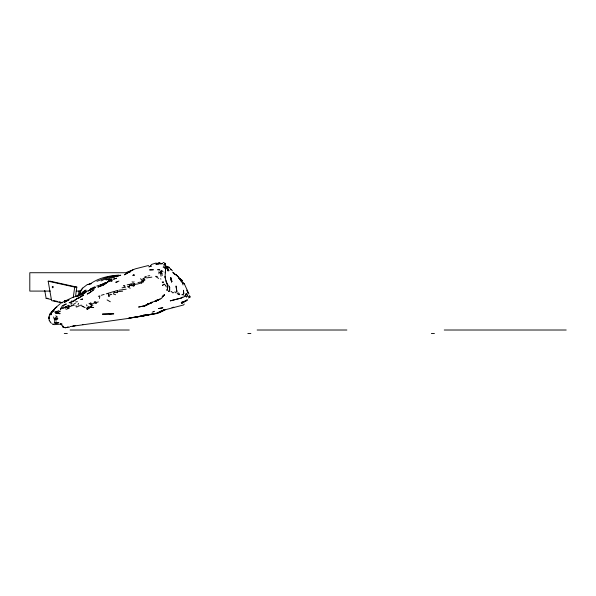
<?xml version="1.0" encoding="UTF-8"?>
<svg xmlns="http://www.w3.org/2000/svg" width="596" height="596" viewBox="0 0 596 596"><rect width="100%" height="100%" fill="white"/><g stroke="black" fill="none" stroke-linecap="round" stroke-linejoin="round"><path stroke-width="0.89" d="M86.39 308.058L87.292 309.451L89.713 307.774L89.623 307.014M114.32 292.45L117.338 292.651L117.367 290.572L115.095 291.153L114.238 291.965L113.486 293.999L115.594 294.729M63.988 327.39L63.049 327.159L63.079 326.116L63.988 327.39L64.83 327.495M165.219 272.886L165.643 268.61L165.144 275.3L165.487 278.794L164.921 276.484L166.381 282.437L165.993 280.597M167.722 287.525L167.796 285.871M65.895 327.569L65.031 327.763L69.538 327.115M169.607 289.343L169.465 286.147L169.733 290.178L168.452 291.459L169.733 290.178M183.635 293.91L183.434 290.252L183.851 293.627M130.189 288.27L127.455 286.564L129.22 286.467L129.444 284.322L127.164 284.866M164.563 268.334L163.84 265.935M186.041 300.913L181.229 302.477L186.965 300.496L187.092 299.565M73.241 297.605L74.716 287.086L76.824 287.086L75.55 296.175M78.456 295.139L79.082 290.692M165.591 269.094L165.844 267.313M129.22 286.467L129.69 285.439L133.839 285.916L134.219 283.413L134.86 284.232L137.304 284.054L142.362 282.66M165.934 265.66L165.435 268.714L165.666 267.425M60.487 309.972L60.606 308.363L61.567 307.402L62.327 307.573L63.258 306.821L64.159 307.253L63.653 308.318L60.695 308.855M57.633 318.249L57.73 318.86L55.972 319.68L54.527 318.339L54.795 321.028M56.21 321.266L56.151 320.723M143.48 282.146L143.919 280.001L145.059 280.023L142.936 278.496L144.619 278.153M165.405 263.946L165.256 263.268M165.457 264.572L165.621 265.734L164.459 264.274M141.341 283.145L142.943 280.142L140.373 278.794M55.465 313.332L55.495 312.118L55.108 311.753L54.594 312.14M166.992 290.289L167.55 288.501L167.625 289.388L166.992 290.289L167.357 288.784M99.517 298.507L99.823 295.795M185.565 295.378L186.198 293.418L186.302 294.387M117.338 292.651L117.367 290.572M54.497 309.331C50.906 311.708 47.71 316.081 49.297 320.551M165.524 266.546L165.435 266.121M55.286 323.039L56.255 322.689L54.378 322.116L56.255 322.689M187.07 299.877L186.965 300.496M167.714 287.279L168.012 285.35L166.545 282.482M59.064 310.821L58.795 312.52L57.328 312.304L56.843 313.153L55.622 312.825M186.012 294.789L186.257 294.268M49.684 314.621L50.369 313.332M101.156 285.797L97.871 287.101L103.25 285.149L107.846 282.005M64.234 307.685L65.59 307.946L66.499 306.545L68.51 305.219L68.994 307.231L66.082 307.059M143.919 280.001L143.018 281.625L142.556 281.267M79.663 292.442L82.717 288.077L87.388 284.478M68.994 307.231L69.337 305.606M87.105 309.48L87.836 308.609M77.979 304.735L78.508 303.304M130.993 285.38L130.755 284.009L133.839 285.916L134.86 284.232M52.023 311.805L50.869 314.964L51.696 311.872L56.285 307.231M187.718 294.878L186.347 297.099L187.718 294.901M65.59 307.946L66.499 306.545L65.269 306.441M92.931 305.316L90.95 304.698L90.063 303.781L90.771 302.694L91.277 305.666M87.992 308.594L87.754 307.663L88.566 306.433M56.478 319.046L55.696 317.959L56.218 317.176M133.839 285.916L133.631 284.292L134.219 283.413M144.426 277.088L145.744 276.984L146.199 276.32M158.864 273.788L159.311 272.394L158.551 271.992M184.253 304.035L183.568 304.966L166.008 309.555L157.567 313.481L143.234 315.269L153.746 314.092L156.346 313.295M76.705 296.756L78.262 294.7M189.632 296.212L190.117 296.912L188.582 298.03M71.14 304.623L71.341 305.741L70.797 306.441L69.479 306.411M52.359 311.425L54.586 309.294M96.79 302.395L98.333 301.889M80.959 290.237L82.717 288.077M73.189 304.727L72.638 305.711L71.341 305.741M54.288 309.637L52.537 311.969L54.825 308.378L60.501 303.513M90.808 291.615L89.892 292.547L94.093 289.477M77.771 296.093L78.612 295.243M190.117 296.912L189.446 297.508L188.045 296.264M81.332 294.439L83.291 292.427L85.586 291.407L83.291 292.427L81.227 294.446L83.514 292.301L81.54 294.044M58.334 310.62L57.223 311.693L57.328 312.304M162.604 296.309L164.518 294.543L161.412 298.447L157.292 300.391L159.654 299.334M153.679 311.842L154.312 311.276L152.196 312.2M66 309.331L69.173 308.281L67.326 307.499L68.205 308.43M183.091 295.184L183.426 294.901L182.786 294.23L181.832 294.744M90.741 292.144L87.254 294.074L90.018 292.42M91.091 306.709L91.903 306.031M107.436 281.722L111.474 279.315L108.085 281.401M178.644 292.792L179.098 293.955L178.331 294.58L176.803 292.584M55.495 312.118L56.493 311.306L56.843 313.153L59.98 313.697L56.843 313.153M164.645 309.697L158.961 312.364L161.918 310.821L159.84 311.678M160.063 298.983L155.526 301.308M162.693 296.368L164.138 295.311L162.119 296.756M56.829 307.119L55.845 307.737M107.869 281.759L111.69 279.107M92.298 290.848L93.162 290.237M109.157 280.783L110.186 280.068M95.241 287.294L88.297 290.908L90.13 290.133L86.42 291.407M63.027 305.666L66.35 304.005L65.627 304.057M103.25 285.149L105.604 283.562M89.728 307.529L91.195 306.538M126.724 273.385L127.537 272.864L124.408 274.838L130.137 271.605L128.185 272.551M61.5 302.761L72.66 297.419L79.544 295.266M182.801 297.099L181.407 298L170.314 300.838L181.407 298L185.334 296.264M61.619 306.404L64.711 304.511M185.214 301.129L181.609 303.446L185.907 300.898M107.593 282.02L109.291 280.954L107.608 281.848M116.294 282.333L118.917 281.044M106.11 282.534L103.175 283.949L105.857 282.869M91.374 288.971L89.921 289.82L92.157 287.957L95.017 286.728M81.13 294.737L85.511 292.643M90.756 283.562C99.145 277.766 109.083 275.725 119.036 275.129M161.374 311.261L161.702 311.082L157.933 312.796M95.248 287.592L90.19 290.416M157.083 300.026L154.394 301.494L157.225 300.056M162.023 310.903L156.152 313.332M133.422 269.519L130.025 271.217L135.173 268.885L148.56 265.481M67.512 327.07L68.071 326.787M84.386 293.187L82.375 294.2L86.495 291.742L85.757 291.809M84.259 293.232L79.678 295.035M72.056 303.2L70.723 303.64M106.408 279.837L110.305 278.161L114.656 277.259M100.448 284.985L105.79 282.616M96.954 281.327L108.83 276.574L118.343 275.628M151.108 303.088L147.54 303.751L151.108 303.088L145.141 305.45L152.449 302.388M159.944 311.678L164.697 309.741M101.082 280.954C106.14 278.518 111.497 276.052 117.263 276.432M162.328 310.807L164.913 309.644M162.686 310.553L165.137 309.48M106.416 282.891L103.183 284.247L105.917 283.197M131.694 270.413L128.073 271.918L130.837 271.143L126.27 272.424M80.132 295.288L80.52 295.124M92.216 288.352L90.726 288.948L92.469 288.375M159.311 272.394L161.471 271.947L161.054 270.748M96.776 286.035L103.004 284.15M77.42 301.658L75.603 302.023M98.333 296.354L99.078 296.078M151.183 264.557L155.645 263.134L160.421 263.596L158.394 263.283L156.703 263.79M75.483 296.637L78.821 295.452M134.13 281.878L132.968 282.288L132.103 281.781M101.372 295.258L104.121 294.424M157.366 263.559L160.093 263.112L158.35 263.313L159.415 263.127M161.039 276.253L160.503 273.02L161.605 272.692L162.291 275.456M73.978 303.893L75.327 303.498M115.527 282.266L117.084 281.841M151.071 302.403L155.042 301.33M106.23 293.85L113.65 291.593L114.238 291.965M144.59 315.731L149.611 314.479M70.157 326.571L129.995 318.19L149.924 314.405M141.87 316.029L143.472 315.619M153.746 314.092L128.669 318.175L147.905 314.904M109.56 279.859L111.191 279.487L105.663 279.673M82.397 324.626L82.911 324.507M148.605 314.748L150.006 314.427M73.025 326.094L75.707 325.49L73.01 326.057M55.324 323.442L58.848 322.674L54.661 323.509M142.764 316.059L153.023 313.861M160.384 263.32L158.417 263.723L159.281 263.76M122.068 287.816L125.54 287.212L123.365 285.603L124.787 285.424M118.768 290.252L126.188 289.172M171.998 307.529L173.794 307.171M146.333 315.344L137.244 317.042M137.974 282.526L141.692 281.953M109.239 279.844L112.1 279.375M147.942 275.948L149.752 275.643M151.868 277.118L147.093 277.848M122.649 291.176L117.673 291.712M159.512 263.626L155.861 264.184L158.611 263.834M166.887 266.896L168.929 267.142L169.339 267.962L166.887 266.896L167.662 266.785M130.755 284.009L132.595 283.77L133.631 284.292M162.395 263.559L160.272 263.79L162.432 263.782M61.939 323.993L54.683 324.641L52.761 324.202M52.612 324.038L53.141 324M80.035 305.748L78.635 305.815L78.165 306.478L76.273 307.037L76.012 305.517M141.394 280.798L142.466 280.753M44.745 290.431L46.13 298.358L48.023 298.313M167.163 266.472L168.02 267.358L166.038 266.479L167.558 266.621M125.831 272.73L29.8 272.73L29.8 291.086L50.362 291.086M62.126 302.932L51.569 300.6L48.179 281.208L50.288 281.208L76.824 287.086M76.199 291.086L80.937 291.086M54.854 319.68L55.972 319.68M70.127 330.013L129.257 330.013M257.144 330.013L346.865 330.013M444.251 330.013L566.2 330.013M64.293 333.499L67.318 333.499M247.832 333.499L250.864 333.499M431.377 333.499L434.41 333.499M59.198 311.589L60.397 311.619M80.602 305.212L81.898 305.279M87.754 307.663L89.713 307.774M89.422 307.231L93.714 307.506L89.534 307.231M168.638 267.254L169.339 267.962M157.359 276.477L155.519 276.306L158.603 278.429M163.066 262.501L163.826 262.598M163.103 267.135L164.213 267.299M158.581 263.611L159.572 263.76M62.848 326.675L63.049 327.159M160.503 273.02L162.067 273.326M166.038 266.479L166.753 266.613M73.248 305.04L74.299 305.256M108.614 294.737L109.061 296.659L108.107 293.351L108.614 294.737L110.007 295.035L110.513 294.163L111.743 294.513M48.179 281.208L74.716 287.086M46.13 298.358L51.465 299.542M53.677 300.6L57.283 301.397M59.093 301.8L60.896 302.194M83.716 306.635L81.95 306.232L85.153 307.648M60.561 323.866L61.954 324.194M167.26 284.888L167.938 285.119M172.706 272.514L177.601 276.082L181.594 281.513M55.696 317.959L57.73 318.86M71.691 300.876L72.511 301.248M90.063 303.781L89.035 303.297L90.95 304.698L91.337 303.945L92.887 303.818L93.423 303.155L96.291 303.088L95.68 301.494M107.086 299.915L110.305 301.762M160.175 271.195L161.471 271.947L161.605 272.692M182.361 282.199L184.231 283.815L182.987 282.735M165.003 263.521L164.22 263.045L165.502 264.184M179.158 278.183L181.743 280.008L182.16 280.716L181.02 279.375L182.6 281.327M168.929 267.142L169.1 267.574M189.312 295.668L189.759 295.966M185.386 296.13L184.693 295.541M166.575 267.142L168.973 270.763L167.61 268.379M62.632 326.005L60.516 323.986M55.786 315.82L57.462 317.154M160.54 278.779L160.942 279.107M173.935 292.591L172.646 292.845L171.38 291.407M164.861 284.754L165.83 285.64M50.109 321.959L51.42 323.323M175.157 274.443L173.205 272.394L173.928 273.676M179.813 278.906L180.782 280.195L179.962 279.114M161.695 270.346L163.043 271.865M171.402 269.69L172.43 270.867M179.657 294.782L179.098 293.955M169.979 291.533L169.502 290.848M50.086 321.684L49.259 320.275M179.627 278.786L180.23 279.606L179.135 278.257L181.892 282.407M163.729 264.393L164.34 265.25M173.794 273.236L174.77 274.644L173.704 273.02M175.552 292.822L174.926 291.638M184.35 283.83L188.88 293.895M86.487 304.832L87.098 305.927M165.911 286.065L166.373 286.996M145.744 276.984L146.191 277.959M183.032 284.903L182.428 282.899M167.714 269.444L168.184 270.957L167.707 269.191M166.485 282.698L166.82 284.009M187.882 292.614L186.965 290.133L187.74 293.239M53.633 316.968L54.169 318.964M170.925 278.555L171.253 280.247L170.769 277.602L171.573 282.035L170.769 277.602M129.444 284.322L129.69 285.439M169.718 287.391L169.83 287.935M176.699 290.602L176.908 291.749M166.671 282.593L166.85 283.823M176.423 288.807L176.036 285.983L176.9 291.355M165.621 266.583L165.934 268.975L165.636 266.494M167.789 268.938L167.968 270.815M170.963 269.37L170.963 269.973L170.344 268.751L170.963 269.37M48.984 318.093L48.969 318.614L49.103 316.871L48.984 318.093M52.247 287.041C53.26 289.559 53.789 284.784 52.247 286.989M163.334 282.05L162.991 282.742L162.157 282.02L163.334 282.05M51.748 312.155L51.189 313.094L51.755 312.162M80.825 292.368L79.328 294.439L80.825 292.368M83.582 291.407L82.27 292.569L86.137 290.088L83.582 291.407M75.238 299.892L73.479 301.263L69.121 302.79L73.472 301.084L76.795 298.797L75.238 299.892M81.905 296.026L79.104 298.015L76.839 298.738L83.589 295.05L81.905 296.026M164.183 284.165L162.432 285.38L164.183 284.165M68.912 299.885L65.269 301.658L68.912 299.885M150.758 265.779L148.836 266.874L151.511 266.077L150.758 265.779M82.561 299.05L80.9 299.49L82.561 299.05M158.469 299.974L155.541 301.263L158.469 299.974M133.78 274.905L132.766 275.374L134.54 275.166L133.78 274.905M147.562 304.616L144.374 305.994L147.562 304.593M65.716 301.628L64.323 302.202L65.716 301.628M64.502 300.958L65.605 300.496L64.502 300.958M113.612 279.129L116.436 278.235L113.612 279.129M89.37 284.069L87.731 284.627L91.412 283.592L89.37 284.069M119.029 275.59L117.039 276.246L120.735 275.218L119.029 275.59M146.08 305.495L138.697 307.022L146.08 305.495M129.138 272.029L130.189 271.798L129.138 272.029M112.16 280.798L110.767 281.156L112.16 280.798M76.288 296.346L75.364 296.57L78.113 296.137L76.288 296.346M162.76 307.804L158.707 308.534L162.76 307.804M158.983 269.511L157.627 269.735L159.788 269.958L158.983 269.511M151.66 269.727L149.589 269.899L153.403 269.779L151.66 269.727M111.683 313.652L109.098 313.757L111.683 313.652M113.687 313.831L102.505 314.129L113.687 313.831M160.264 263.358L158.372 263.305L160.264 263.358M95.434 302.41L94.295 301.911L96.291 303.088L95.434 302.41M179.478 278.377L178.867 278.012L180.364 279.01L179.478 278.377M177.489 276.052L175.708 274.428L178.092 276.738L177.489 276.052M180.26 279.613L179.754 278.876L180.26 279.695M171.939 281.573L170.866 278.265L171.939 281.573"/></g></svg>
